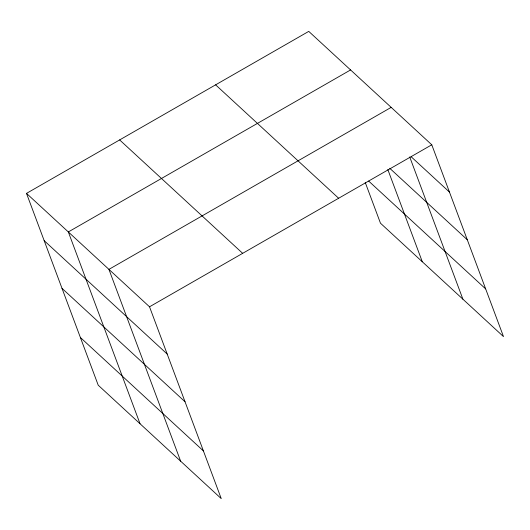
<?xml version="1.0" encoding="UTF-8"?>
<svg xmlns="http://www.w3.org/2000/svg" width="530" height="530" viewBox="0 0 530 530"><rect width="100%" height="100%" fill="white"/><g stroke="black" fill="none" stroke-linecap="round" stroke-linejoin="round"><path stroke-width="0.79" d="M26.5 193.384L149.526 306.797L221.248 498.617L98.222 385.204L26.5 193.384L308.752 31.383L431.778 144.796L503.5 336.616L380.474 223.203L365.23 182.426M350.582 69.94L68.33 231.941L140.046 423.768M391.18 107.371L108.928 269.373L180.65 461.193M149.526 306.797L431.778 144.796M411.28 156.873L449.453 192.065M389.729 168.268L467.288 239.765M368.701 181.088L485.666 288.916M215.611 84.84L338.637 198.253M119.641 139.92L242.674 253.34M44.175 240.653L167.202 354.067M62.01 288.353L185.036 401.773M80.388 337.504L203.414 450.917M409.716 156.946L462.902 299.192M387.814 169.52L422.304 261.76"/></g></svg>
